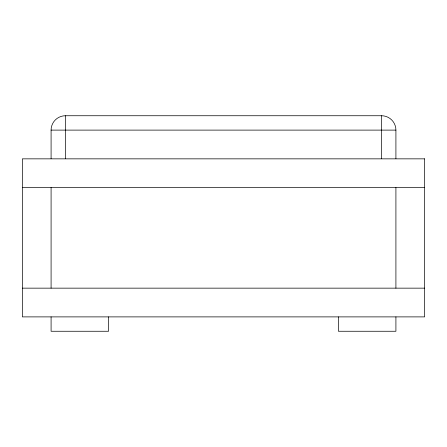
<?xml version="1.0" encoding="UTF-8"?>
<svg xmlns="http://www.w3.org/2000/svg" width="447" height="447" viewBox="0 0 447 447"><rect width="100%" height="100%" fill="white"/><g stroke="black" fill="none" stroke-linecap="round" stroke-linejoin="round"><path stroke-width="0.67" d="M51.087 158.657L51.087 130.111A14.365 14.365 0 0 1 65.452 115.739L381.548 115.739A14.365 14.365 0 0 1 395.913 130.111L395.913 158.657M51.087 130.111L395.913 130.111M22.35 187.578L424.65 187.578M22.35 288.153L424.65 288.153M395.913 187.578L395.913 288.153M395.913 316.889L395.913 331.261L338.44 331.261L338.44 316.889M381.548 115.739L381.548 158.657M108.56 316.889L108.56 331.261L51.087 331.261L51.087 316.889M65.452 115.739L65.452 158.657M51.087 187.578L51.087 288.153M424.65 158.847L22.35 158.847L22.35 316.889L424.65 316.889L424.65 158.847"/></g></svg>
